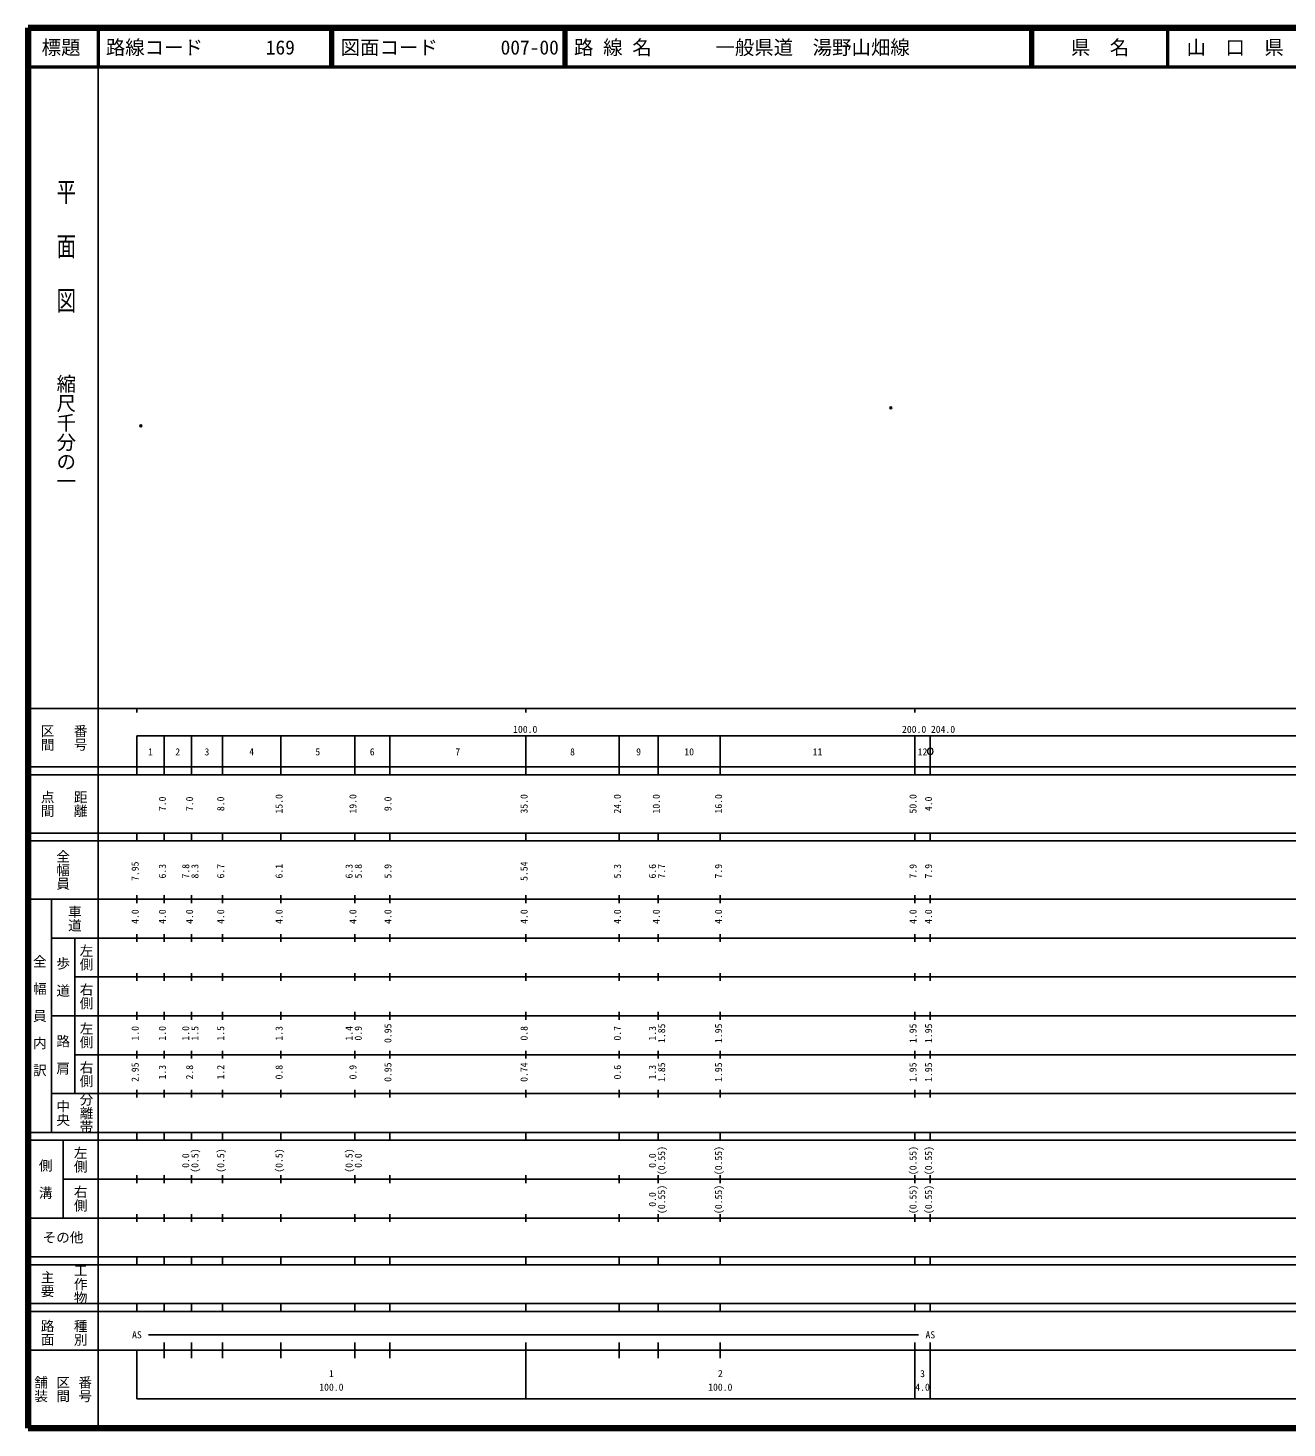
# Model space of a CAD drawing. Units: millimetres on the paper. Extents: x 40 to 680, y 20 to 380.
# Drawn here: x 40 to 363.7, y 20 to 380 of the extents above; entities that cross this region are included whole.
import ezdxf
from ezdxf.enums import TextEntityAlignment as Align

# ---------------------------------------------------------------- set-up
doc = ezdxf.new("R2010")
doc.units = ezdxf.units.MM
doc.header["$PDMODE"] = 32
doc.header["$PDSIZE"] = 0.5
doc.layers.add('M-OTRS', color=6, linetype='Continuous')
doc.layers.add('M-TTL-TXT', color=7, linetype='Continuous')
for name, color, linetype, lineweight in [('M-TTL', 2, 'Continuous', 140), ('M-TTL-BAND', 7, 'Continuous', 25), ('M-TTL-LINE', 7, 'Continuous', 50)]:
    doc.layers.add(name, color=color, linetype=linetype, lineweight=lineweight)
doc.styles.add('@ＭＳ ゴシック', font='')
doc.styles.add('ＭＳ ゴシック', font='')
doc.styles.get('@ＭＳ ゴシック').set_extended_font_data('@MS Gothic')
doc.styles.get('ＭＳ ゴシック').set_extended_font_data('MS Gothic')

msp = doc.modelspace()

# ---------------------------------------------------------------- linework, layer by layer
at = {"layer": 'M-OTRS'}
for p in [(261.826, 282.348), (69.043, 277.699)]:
    msp.add_point(p, dxfattribs=at)
at = {"layer": 'M-TTL'}
for p, q in [((40, 380), (40, 20)), ((680, 380), (40, 380)), ((40, 20), (680, 20))]:
    msp.add_line(p, q, dxfattribs=at)
at = {"layer": 'M-TTL-BAND'}
for p, q in [((58, 370), (58, 20)), ((40, 205), (579, 205)), ((68, 205), (68, 204)), ((168, 205), (168, 204)), ((268, 205), (268, 204)), ((68, 198), (579, 198)), ((68, 198), (68, 188)), ((75, 188), (75, 198)), ((82, 188), (82, 198)), ((90, 188), (90, 198)), ((105, 188), (105, 198)), ((124, 188), (124, 198)), ((133, 188), (133, 198)), ((168, 188), (168, 198)), ((192, 188), (192, 198)), ((202, 188), (202, 198)), ((218, 188), (218, 198)), ((268, 188), (268, 198)), ((272, 188), (272, 198)), ((40, 190), (579, 190)), ((40, 188), (579, 188)), ((40, 173), (579, 173)), ((68, 171), (68, 173)), ((75, 171), (75, 173)), ((82, 171), (82, 173)), ((90, 171), (90, 173)), ((105, 171), (105, 173)), ((124, 171), (124, 173)), ((133, 171), (133, 173)), ((168, 171), (168, 173)), ((192, 171), (192, 173)), ((202, 171), (202, 173)), ((218, 171), (218, 173)), ((268, 171), (268, 173)), ((272, 171), (272, 173)), ((40, 171), (579, 171)), ((40, 156), (579, 156)), ((46, 96), (46, 156)), ((68, 155), (68, 157)), ((75, 155), (75, 157)), ((82, 155), (82, 157)), ((90, 155), (90, 157)), ((105, 155), (105, 157)), ((124, 155), (124, 157)), ((133, 155), (133, 157)), ((168, 155), (168, 157)), ((192, 155), (192, 157)), ((202, 155), (202, 157)), ((218, 155), (218, 157)), ((268, 155), (268, 157)), ((272, 155), (272, 157)), ((46, 146), (579, 146)), ((52, 146), (52, 106)), ((68, 145), (68, 147)), ((75, 145), (75, 147)), ((82, 145), (82, 147)), ((90, 145), (90, 147)), ((105, 145), (105, 147)), ((124, 145), (124, 147)), ((133, 145), (133, 147)), ((168, 145), (168, 147)), ((192, 145), (192, 147)), ((202, 145), (202, 147)), ((218, 145), (218, 147)), ((268, 145), (268, 147)), ((272, 145), (272, 147)), ((68, 135), (68, 137)), ((75, 135), (75, 137)), ((82, 135), (82, 137)), ((90, 135), (90, 137)), ((105, 135), (105, 137)), ((124, 135), (124, 137)), ((133, 135), (133, 137)), ((168, 135), (168, 137)), ((192, 135), (192, 137)), ((202, 135), (202, 137)), ((218, 135), (218, 137)), ((268, 135), (268, 137)), ((272, 135), (272, 137)), ((52, 136), (579, 136)), ((46, 126), (579, 126)), ((68, 125), (68, 127)), ((75, 125), (75, 127)), ((82, 125), (82, 127)), ((90, 125), (90, 127)), ((105, 125), (105, 127)), ((124, 125), (124, 127)), ((133, 125), (133, 127)), ((168, 125), (168, 127)), ((192, 125), (192, 127)), ((202, 125), (202, 127)), ((218, 125), (218, 127)), ((268, 125), (268, 127)), ((272, 125), (272, 127)), ((52, 116), (579, 116)), ((68, 115), (68, 117)), ((75, 115), (75, 117)), ((82, 115), (82, 117)), ((90, 115), (90, 117)), ((105, 115), (105, 117)), ((124, 115), (124, 117)), ((133, 115), (133, 117)), ((168, 115), (168, 117)), ((192, 115), (192, 117)), ((202, 115), (202, 117)), ((218, 115), (218, 117)), ((268, 115), (268, 117)), ((272, 115), (272, 117)), ((46, 106), (579, 106)), ((68, 105), (68, 107)), ((75, 105), (75, 107)), ((82, 105), (82, 107)), ((90, 105), (90, 107)), ((105, 105), (105, 107)), ((124, 105), (124, 107)), ((133, 105), (133, 107)), ((168, 105), (168, 107)), ((192, 105), (192, 107)), ((202, 105), (202, 107)), ((218, 105), (218, 107)), ((268, 105), (268, 107)), ((272, 105), (272, 107)), ((40, 96), (579, 96)), ((40, 94), (579, 94)), ((49, 94), (49, 74)), ((68, 94), (68, 96)), ((75, 94), (75, 96)), ((82, 94), (82, 96)), ((90, 94), (90, 96)), ((105, 94), (105, 96)), ((124, 94), (124, 96)), ((133, 94), (133, 96)), ((168, 94), (168, 96)), ((192, 94), (192, 96)), ((202, 94), (202, 96)), ((218, 94), (218, 96)), ((268, 94), (268, 96)), ((272, 94), (272, 96)), ((49, 84), (579, 84)), ((68, 83), (68, 85)), ((75, 83), (75, 85)), ((82, 83), (82, 85)), ((90, 83), (90, 85)), ((105, 83), (105, 85)), ((124, 83), (124, 85)), ((133, 83), (133, 85)), ((168, 83), (168, 85)), ((192, 83), (192, 85)), ((202, 83), (202, 85)), ((218, 83), (218, 85)), ((268, 83), (268, 85)), ((272, 83), (272, 85)), ((40, 74), (579, 74)), ((68, 73), (68, 75)), ((75, 73), (75, 75)), ((82, 73), (82, 75)), ((90, 73), (90, 75)), ((105, 73), (105, 75)), ((124, 73), (124, 75)), ((133, 73), (133, 75)), ((168, 73), (168, 75)), ((192, 73), (192, 75)), ((202, 73), (202, 75)), ((218, 73), (218, 75)), ((268, 73), (268, 75)), ((272, 73), (272, 75)), ((40, 64), (579, 64)), ((40, 62), (579, 62)), ((68, 62), (68, 64)), ((75, 62), (75, 64)), ((82, 62), (82, 64)), ((90, 62), (90, 64)), ((105, 62), (105, 64)), ((124, 62), (124, 64)), ((133, 62), (133, 64)), ((168, 62), (168, 64)), ((192, 62), (192, 64)), ((202, 62), (202, 64)), ((218, 62), (218, 64)), ((268, 62), (268, 64)), ((272, 62), (272, 64)), ((40, 52), (579, 52)), ((68, 50), (68, 52)), ((75, 50), (75, 52)), ((82, 50), (82, 52)), ((90, 50), (90, 52)), ((105, 50), (105, 52)), ((124, 50), (124, 52)), ((133, 50), (133, 52)), ((168, 50), (168, 52)), ((192, 50), (192, 52)), ((202, 50), (202, 52)), ((218, 50), (218, 52)), ((268, 50), (268, 52)), ((272, 50), (272, 52)), ((40, 50), (579, 50)), ((71, 44), (269, 44)), ((40, 40), (579, 40)), ((68, 40), (68, 27.5)), ((75, 38), (75, 42)), ((82, 38), (82, 42)), ((90, 38), (90, 42)), ((105, 38), (105, 42)), ((124, 38), (124, 42)), ((133, 38), (133, 42)), ((168, 27.5), (168, 42)), ((192, 38), (192, 42)), ((202, 38), (202, 42)), ((218, 38), (218, 42)), ((268, 27.5), (268, 42)), ((272, 27.5), (272, 42)), ((68, 27.5), (579, 27.5))]:
    msp.add_line(p, q, dxfattribs=at)
at = {"layer": 'M-TTL-BAND', "lineweight": 13}
msp.add_lwpolyline([(272.75, 194, 1), (271.25, 194, 1)], format="xyb", close=True, dxfattribs=at)
at = {"layer": 'M-TTL-LINE'}
for p, q in [((58, 380), (58, 370)), ((117.75, 380), (117.75, 370)), ((118.25, 380), (118.25, 370)), ((177.75, 380), (177.75, 370)), ((178.25, 380), (178.25, 370)), ((297.75, 380), (297.75, 370)), ((298.25, 380), (298.25, 370)), ((333, 380), (333, 370)), ((40, 370), (680, 370))]:
    msp.add_line(p, q, dxfattribs=at)

# ---------------------------------------------------------------- texts
at = {"layer": 'M-TTL-BAND', "style": '@ＭＳ ゴシック', "width": 1.4}
msp.add_text('平  面  図', height=3.666, rotation=270, dxfattribs=at).set_placement((49.777, 306.475), align=Align.MIDDLE_RIGHT)
at = {"layer": 'M-TTL-BAND', "style": '@ＭＳ ゴシック'}
msp.add_text('縮尺千分の一', height=3.666, rotation=270, dxfattribs=at).set_placement((49.777, 261.03), align=Align.MIDDLE_RIGHT)
for s, p in [('区間', (45, 197.5)), ('番号', (53.5, 197.5)), ('点間', (45, 180.5)), ('距離', (53.5, 180.5)), ('全幅員', (49, 163.5)), ('車道', (52, 151)), ('左側', (55, 141)), ('全\u3000幅\u3000員\u3000内\u3000訳', (43, 126)), ('歩\u3000道', (49, 136)), ('右側', (55, 131)), ('左側', (55, 121)), ('路\u3000肩', (49, 116)), ('右側', (55, 111)), ('分離帯', (55, 101)), ('中央', (49, 101)), ('左側', (53.5, 89)), ('側\u3000溝', (44.5, 84)), ('右側', (53.5, 79)), ('工作物', (53.5, 57)), ('主要', (45, 57)), ('路面', (45, 44.5)), ('種別', (53.5, 44.5)), ('舗装', (43.333, 30)), ('区間', (49, 30)), ('番号', (54.667, 30))]:
    msp.add_text(s, height=2.566, rotation=270, dxfattribs=at).set_placement(p, align=Align.MIDDLE_CENTER)
at = {"layer": 'M-TTL-BAND', "style": 'ＭＳ ゴシック'}
for s, p in [('100.0', (167.844, 198.195)), ('200.0', (267.844, 198.195)), ('204.0', (275.266, 198.195)), ('1', (71.5, 192.405)), ('2', (78.5, 192.405)), ('3', (86, 192.405)), ('4', (97.5, 192.405)), ('5', (114.5, 192.405)), ('6', (128.5, 192.405)), ('7', (150.5, 192.405)), ('8', (180, 192.405)), ('9', (197, 192.405)), ('10', (210, 192.405)), ('11', (243, 192.405)), ('12', (270, 192.405)), ('AS', (68, 42.5)), ('AS', (272, 42.5)), ('1', (118, 32.523)), ('2', (218, 32.523)), ('3', (270, 32.523)), ('100.0', (118, 29.033)), ('100.0', (218, 29.033)), ('4.0', (270, 29.033))]:
    msp.add_text(s, height=1.833, dxfattribs=at).set_placement(p, align=Align.BOTTOM_CENTER)
for s, p in [('7.0', (76, 180.5)), ('7.0', (83, 180.5)), ('8.0', (91, 180.5)), ('15.0', (106, 180.5)), ('19.0', (125, 180.5)), ('9.0', (134, 180.5)), ('35.0', (169, 180.5)), ('24.0', (193, 180.5)), ('10.0', (203, 180.5)), ('16.0', (219, 180.5)), ('50.0', (269, 180.5)), ('4.0', (273, 180.5)), ('7.95', (69, 163.174)), ('6.3', (76, 163.174)), ('7.8', (82, 163.174)), ('8.3', (84.37, 163.174)), ('6.7', (91, 163.174)), ('6.1', (106, 163.174)), ('6.3', (124, 163.174)), ('5.8', (126.37, 163.174)), ('5.9', (134, 163.174)), ('5.54', (169, 163.174)), ('5.3', (193, 163.174)), ('6.6', (202, 163.174)), ('7.7', (204.37, 163.174)), ('7.9', (219, 163.174)), ('7.9', (269, 163.174)), ('7.9', (273, 163.174)), ('4.0', (69, 151.5)), ('4.0', (76, 151.5)), ('4.0', (83, 151.5)), ('4.0', (91, 151.5)), ('4.0', (106, 151.5)), ('4.0', (125, 151.5)), ('4.0', (134, 151.5)), ('4.0', (169, 151.5)), ('4.0', (193, 151.5)), ('4.0', (203, 151.5)), ('4.0', (219, 151.5)), ('4.0', (269, 151.5)), ('4.0', (273, 151.5)), ('1.0', (69, 121.5)), ('1.0', (76, 121.5)), ('1.0', (82, 121.5)), ('1.5', (84.37, 121.5)), ('1.5', (91, 121.5)), ('1.3', (106, 121.5)), ('1.4', (124, 121.5)), ('0.9', (126.37, 121.5)), ('0.95', (134, 121.5)), ('0.8', (169, 121.5)), ('0.7', (193, 121.5)), ('1.3', (202, 121.5)), ('1.85', (204.37, 121.5)), ('1.95', (219, 121.5)), ('1.95', (269, 121.5)), ('1.95', (273, 121.5)), ('2.95', (69, 111.5)), ('1.3', (76, 111.5)), ('2.8', (83, 111.5)), ('1.2', (91, 111.5)), ('0.8', (106, 111.5)), ('0.9', (125, 111.5)), ('0.95', (134, 111.5)), ('0.74', (169, 111.5)), ('0.6', (193, 111.5)), ('1.3', (202, 111.5)), ('1.85', (204.37, 111.5)), ('1.95', (219, 111.5)), ('1.95', (269, 111.5)), ('1.95', (273, 111.5)), ('0.0', (82, 88.764)), ('(0.5)', (84.37, 88.764)), ('(0.5)', (91, 88.764)), ('(0.5)', (106, 88.764)), ('(0.5)', (124, 88.764)), ('0.0', (126.37, 88.764)), ('0.0', (202, 88.764)), ('(0.55)', (204.37, 88.764)), ('(0.55)', (219, 88.764)), ('(0.55)', (269, 88.764)), ('(0.55)', (273, 88.764)), ('0.0', (202, 78.764)), ('(0.55)', (204.37, 78.764)), ('(0.55)', (219, 78.764)), ('(0.55)', (269, 78.764)), ('(0.55)', (273, 78.764))]:
    msp.add_text(s, height=1.833, rotation=90, dxfattribs=at).set_placement(p, align=Align.BOTTOM_CENTER)
msp.add_text('その他', height=2.566, dxfattribs=at).set_placement((49, 69), align=Align.MIDDLE_CENTER)
at = {"layer": 'M-TTL-TXT', "style": 'ＭＳ ゴシック'}
for s, p in [('標題', (48.5, 375)), ('県\u3000名', (315.625, 375)), ('山\u3000口\u3000県', (350.375, 375))]:
    msp.add_text(s, height=3.666, dxfattribs=at).set_placement(p, align=Align.MIDDLE_CENTER)
for s, p in [('路線コード', (60, 375)), ('169', (101.142, 375)), ('図面コード', (120.38, 375)), ('007-00', (161.521, 375)), ('路 線 名', (180.38, 375)), ('一般県道\u3000湯野山畑線', (216.734, 375))]:
    msp.add_text(s, height=3.666, dxfattribs=at).set_placement(p, align=Align.MIDDLE_LEFT)

doc.saveas('drawing.dxf')
